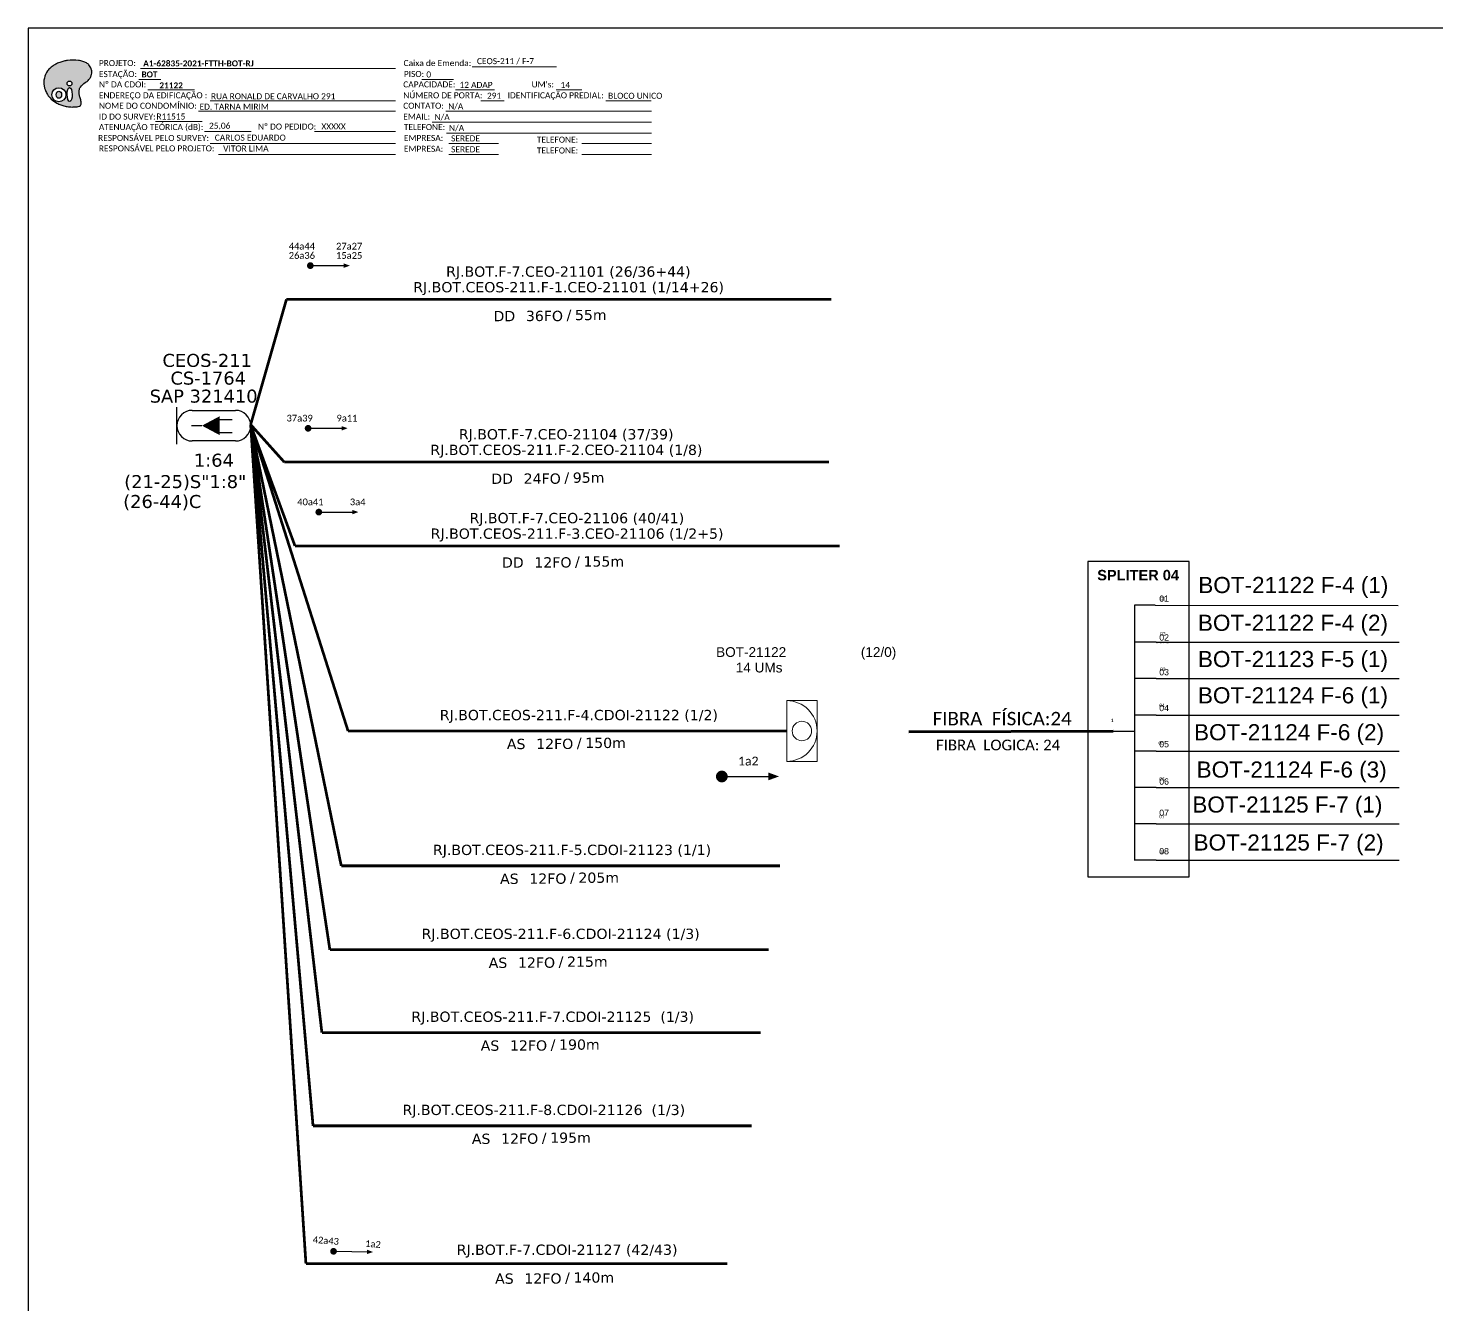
# Model space of a CAD drawing. Extents: x -89 to 749, y 705 to 1299.
# Drawn here: x -89.3 to 330, y 919.2 to 1299 of the extents above; entities that cross this region are included whole.
import ezdxf
from ezdxf.enums import TextEntityAlignment as Align

# ---------------------------------------------------------------- set-up
doc = ezdxf.new("R2010")
doc.units = 0
for name, color, linetype, lineweight in [("20.0-LEGENDA DOS CDO'S", 1, 'Continuous', 0), ('20.1-CDO_INTERIOR', 1, 'Continuous', 0), ('40.1-ETIQUETAS', 1, 'Continuous', 20)]:
    doc.layers.add(name, color=color, linetype=linetype, lineweight=lineweight)
for name, color, linetype in [('20.4-CEOS', 1, 'Continuous'), ('CAP a instalar', 1, 'Continuous'), ('SETA', 7, 'Continuous')]:
    doc.layers.add(name, color=color, linetype=linetype)
doc.styles.add('ARIAL', font='arial.ttf')
doc.styles.add('siredit', font='verdana.ttf')
doc.styles.get("Standard").update_dxf_attribs({"font": 'arial.ttf'})
doc.styles.add('WMF-Calibri0', font='calibri.ttf')
doc.styles.add('WMF-Calibri1', font='calibrib.ttf')
doc.linetypes.add('FENCELINE1', pattern='A,0.25,-0.1,[133,ltypeshp.shx,S=0.1,R=0,X=-0.1,Y=0],-0.1,1', length=1.45)

# ---------------------------------------------------------------- blocks, each defined once
blk = doc.blocks.new('OI')
h = blk.add_hatch(color=40)
edge = h.paths.add_edge_path()
edge.add_spline(control_points=[(4.35, -0.67), (3.92, -0.99), (3.26, -1.5), (2.81, -2.59), (2.9, -3.5), (3.06, -4.27), (3.31, -4.85), (3.37, -5.39), (3.4, -5.88), (3.2, -6.4), (2.54, -6.61), (1.65, -6.63), (0.55, -6.67), (-0.56, -6.42), (-1.61, -6.14), (-2.77, -5.61), (-3.92, -4.77), (-4.89, -3.7), (-5.34, -2.65), (-5.6, -1.94), (-5.85, -0.96), (-5.71, 0.47), (-5.1, 2.02), (-4.14, 3.02), (-3.3, 3.61), (-2.37, 4.16), (-1.36, 4.44), (-0.56, 4.7), (0.79, 4.85), (2.24, 4.97), (3.79, 4.57), (4.67, 4.21), (5.44, 3.65), (5.76, 2.99), (6.03, 2.21), (6.01, 1.46), (5.72, 0.64), (5.31, 0.08), (4.88, -0.38), (4.51, -0.55), (4.35, -0.67)], knot_values=[0, 0, 0, 0, 1.60434, 2.417191, 3.427595, 4.282808, 4.776746, 5.304182, 5.888771, 6.258406, 6.858137, 7.79129, 8.986195, 10.124242, 11.187857, 12.242908, 13.953784, 15.414161, 16.515391, 17.349188, 17.675853, 19.552021, 21.515531, 22.568638, 23.63245, 24.621084, 25.782718, 26.745347, 27.142653, 29.870543, 31.004649, 31.921532, 32.709589, 33.801391, 34.042471, 35.192333, 35.971461, 36.628871, 37.254359, 37.836911, 37.836911, 37.836911, 37.836911], degree=3, periodic=0)
h.paths.add_polyline_path([(1.13, -0.87, -1), (-0.04, -0.87, -1)], flags=16)
edge = h.paths.add_edge_path(flags=16)
edge.add_ellipse((0.56, -3.59), major_axis=(-0.02, 1.71), ratio=0.361305, start_angle=0, end_angle=360)
h.paths.add_polyline_path([(-0.36, -3.62, -1), (-3.8, -3.62, -1)], flags=16)
edge = h.paths.add_edge_path(flags=0)
edge.add_ellipse((-2.08, -3.62), major_axis=(0, 0.885), ratio=0.758294, start_angle=0, end_angle=360)
at = {"color": 40}
for centre, radius in [((-2.08, -3.62), 1.72), ((0.54, -0.87), 0.587)]:
    blk.add_circle(centre, radius, dxfattribs=at)
blk.add_ellipse((-2.08, -3.62), major_axis=(0, 0.885), ratio=0.758294, start_param=-3.141592653589792, end_param=3.141592653589792, dxfattribs=at)
blk.add_ellipse((0.56, -3.59), major_axis=(-0.02, 1.71), ratio=0.361305, dxfattribs=at)
at = {"color": 40, "start_tangent": (-0.800898, -0.598801), "end_tangent": (-0.800898, -0.598801)}
blk.add_spline([(4.35, -0.67), (3.2, -1.78), (2.9, -2.54), (2.92, -3.55), (3.12, -4.38), (3.28, -4.85), (3.37, -5.37), (3.35, -5.95), (3.2, -6.29), (2.66, -6.55), (1.73, -6.63), (0.54, -6.62), (-0.58, -6.41), (-1.6, -6.11), (-2.56, -5.67), (-3.95, -4.67), (-4.89, -3.56), (-5.37, -2.56), (-5.64, -1.78), (-5.72, -1.46), (-5.63, 0.42), (-4.84, 2.22), (-4.13, 2.99), (-3.27, 3.62), (-2.4, 4.09), (-1.3, 4.47), (-0.37, 4.72), (0.02, 4.77), (2.75, 4.8), (3.85, 4.53), (4.69, 4.16), (5.31, 3.68), (5.85, 2.73), (5.93, 2.5), (5.94, 1.35), (5.67, 0.62), (5.29, 0.08), (4.84, -0.36), (4.35, -0.67)], degree=3, dxfattribs=at)
blk = doc.blocks.new('CARIMBO')
at = {"color": 7, "lineweight": 0}
for points in [[(134.48, -16.3), (159.61, -16.3)], [(35.15, -20.06), (41.7, -20.06)], [(35.66, -16.79), (111.64, -16.79)], [(119.43, -20.02), (128.92, -20.02)], [(37.81, -23.14), (51.75, -23.14)], [(129.48, -23.14), (141.1, -23.14)], [(159.42, -23.14), (167.09, -23.14)], [(56.38, -26.37), (111.64, -26.37)], [(137.07, -26.37), (144.01, -26.37)], [(174.24, -26.37), (187.8, -26.37)], [(40.13, -32.55), (54.07, -32.55)], [(52.97, -29.48), (111.64, -29.48)], [(122.56, -32.72), (187.83, -32.72)], [(126.6, -29.48), (187.83, -29.48)], [(54.67, -35.52), (68.61, -35.52)], [(126.84, -35.96), (187.83, -35.96)], [(56.38, -39.07), (111.64, -39.07)], [(127.45, -39.07), (142.25, -39.07)], [(167.06, -39.07), (187.83, -39.07)], [(58.87, -42.31), (111.64, -42.31)], [(127.45, -42.31), (142.25, -42.31)], [(167.06, -42.31), (187.83, -42.31)]]:
    blk.add_lwpolyline(points, dxfattribs=at)
at = {"color": 7, "xscale": 1.213923925163967, "yscale": 1.213923925163967, "zscale": 1.213923925163967, "rotation": 0.1532896023949059}
blk.add_blockref('OI', (13.86, -20.16), dxfattribs=at)
at = {"color": 7, "lineweight": 0, "style": 'WMF-Calibri0'}
for s, height, p in [('PROJETO:', 1.793, (23.26, -16.04)), ('Caixa de Emenda:', 1.7927, (114.02, -16.04)), ('ESTAÇÃO:', 1.793, (23.26, -19.32)), ('Nº DA CDOI:', 1.7927, (23.26, -22.39)), ('CAPACIDADE:', 1.7927, (113.91, -22.39)), ('PISO:', 1.793, (114.09, -19.28)), ("UM's:", 1.793, (152.15, -22.39)), ('ENDEREÇO DA EDIFICAÇÃO :', 1.7927, (23.26, -25.63)), ('NÚMERO DE PORTA:', 1.7927, (113.91, -25.63)), ('IDENTIFICAÇÃO PREDIAL:', 1.7927, (144.99, -25.63)), ('NOME DO CONDOMÍNIO:', 1.7927, (23.26, -28.74)), ('CONTATO:', 1.793, (113.91, -28.74)), ('ATENUAÇÃO TEÓRICA (dB):', 1.7927, (23.26, -35.09)), ('ID DO SURVEY:', 1.7927, (23.26, -31.97)), ('EMAIL:', 1.793, (113.91, -31.97)), ('TELEFONE:', 1.793, (114.09, -35.09)), ('RESPONSÁVEL PELO SURVEY:', 1.7927, (23.02, -38.32)), ('EMPRESA:', 1.793, (114.09, -38.32)), ('TELEFONE:', 1.793, (153.7, -38.83)), ('RESPONSÁVEL PELO PROJETO:', 1.7927, (23.26, -41.44)), ('EMPRESA:', 1.793, (114.09, -41.56)), ('TELEFONE:', 1.793, (153.7, -42.06))]:
    blk.add_text(s, height=height, dxfattribs=at).set_placement(p)
at = {"color": 7, "lineweight": 0, "flags": 8}
for tag, p, style in [('PROJ', (36.46, -16.13), 'WMF-Calibri1'), ('CEOS-XX', (135.87, -15.46), 'WMF-Calibri0'), ('EST', (35.94, -19.41), 'WMF-Calibri1'), ('PISO_PTR', (120.78, -19.42), 'WMF-Calibri0'), ('CAPAC.', (130.66, -22.52), 'WMF-Calibri0'), ("UC'S", (160.78, -22.54), 'WMF-Calibri0'), ('LOGRADOURO', (56.65, -25.91), 'WMF-Calibri0'), ('N°', (138.85, -25.77), 'WMF-Calibri0'), ('N°PREDIO', (174.94, -25.77), 'WMF-Calibri0'), ('NOME_DO_COND.', (53.23, -29.02), 'WMF-Calibri0'), ('NOME_DO_CONTATO', (127.3, -28.89), 'WMF-Calibri0'), ('_ID_', (40.39, -31.94), 'WMF-Calibri0'), ('O_POTEN', (56.06, -34.68), 'WMF-Calibri0'), ('EMAIL', (123.26, -32.12), 'WMF-Calibri0'), ('RES_SURVEY', (57.78, -38.23), 'WMF-Calibri0'), ('TELEFONE', (127.55, -35.36), 'WMF-Calibri0'), ('EMP_RESP_SURVEY', (128.16, -38.47), 'WMF-Calibri0'), ('CONT_RESP_SURVEY', (167.76, -38.47), 'WMF-Calibri0'), ('RES_PROJ', (60.27, -41.47), 'WMF-Calibri0'), ('EMP_RESP_PROJ', (128.16, -41.71), 'WMF-Calibri0'), ('CONT_RESP_PROJ', (167.76, -41.71), 'WMF-Calibri0')]:
    blk.add_attdef(tag, p, '', height=1.79, dxfattribs=dict(at, style=style))
at = {"color": 7, "lineweight": 0, "style": 'WMF-Calibri1', "flags": 8}
blk.add_attdef("N° CDO'S", text='', height=1.79, dxfattribs=at).set_placement((44.78, -22.68), align=Align.CENTER)
blk = doc.blocks.new('ETIQUETA_RS5F')
at = {"layer": '40.1-ETIQUETAS', "color": 0, "style": 'siredit'}
blk.add_text('/', height=1.5, dxfattribs=at).set_placement((1.58, -1.95), align=Align.MIDDLE_RIGHT)
for tag, p in [('ETIQUETA_R_PRIMARIA', (1.21, 4.1)), ('ETIQUETA_R_SECUNDARIA', (1.21, 2.1)), ('F_ATIVAS/F_MORTAS', (1.14, -4.24))]:
    blk.add_attdef(tag, text='', height=1.5, dxfattribs=at).set_placement(p, align=Align.MIDDLE_CENTER)
for tag, p in [('TIPO_CABO', (-6.58, -2.12)), ('CAP_CABO', (0.4, -2.09))]:
    blk.add_attdef(tag, text='', height=1.5, dxfattribs=at).set_placement(p, align=Align.MIDDLE_RIGHT)
blk.add_attdef('METROS', text='', height=1.5, dxfattribs=at).set_placement((2.14, -1.95), align=Align.MIDDLE_LEFT)
for tag, p in [('FUSÃO_1', (0.85, -8.39)), ('FUSÃO_2', (0.85, -10.6)), ('FUSÃO_3', (0.85, -12.93)), ('FUSÃO_4', (0.85, -15.14)), ('FUSÃO_5', (0.85, -17.16))]:
    blk.add_attdef(tag, text='', height=1.5, dxfattribs=at).set_placement(p, align=Align.CENTER)
blk = doc.blocks.new('CEOS_RP_CT_DRT')
at = {"layer": '20.4-CEOS', "color": 0}
for p, q in [((-4.54, 1.19), (-1.19, 1.19)), ((-1.19, -1.19), (-4.54, -1.19))]:
    blk.add_line(p, q, dxfattribs=at)
for points in [[(-5.73, -1.43), (-5.73, 1.44)], [(-3.79, 0), (-4.59, 0)], [(-2.47, 0.48), (-1.45, 0.48)], [(-2.47, -0.52), (-1.45, -0.52)]]:
    blk.add_lwpolyline(points, dxfattribs=at)
blk.add_lwpolyline([(-3.79, 0, 0, 1.47, 0), (-2.41, 0, 1.47, 1.47, 0)], format="xyseb", dxfattribs=at)
for centre, start, end in [((-4.54, 0), 90, 270), ((-1.19, 0), 270, 90)]:
    blk.add_arc(centre, 1.19, start, end, dxfattribs=at)
at = {"layer": '20.4-CEOS', "color": 7, "style": 'siredit'}
for tag, p in [('Nº_DA_CEOS', (-2.86, 5.6)), ('LOCAL', (-2.86, 4.24)), ('SAP', (-2.86, 2.78)), ('RACIO_SPLITAGEM', (-2.86, -1.88)), ('FIBRAS_SPLITTER', (-2.86, -3.58)), ('FIBRAS_TOP_C', (-2.86, -5.08)), ('RESERVA_FINAIS', (-2.86, -6.39))]:
    blk.add_attdef(tag, text='', height=1.01, dxfattribs=at).set_placement(p, align=Align.TOP_CENTER)
blk = doc.blocks.new('CDOI_INT')
at = {"layer": '20.1-CDO_INTERIOR', "color": 0, "lineweight": 18}
blk.add_lwpolyline([(4.25, -4.25), (4.25, 4.25), (0, 4.25), (0, -4.25)], close=True, dxfattribs=at)
blk.add_circle((2.12, 0), 1.36, dxfattribs=at)
blk.add_arc((0, 0), 4.25, 270, 90, dxfattribs=at)
at = {"layer": "20.0-LEGENDA DOS CDO'S", "color": 0, "style": 'ARIAL'}
for tag, p in [('CDO_N', (-0.08, 10.38)), ('SPLITER_1', (21.18, 10.38)), ('SPLITER_2', (21.19, 8.68)), ('SURVEY', (-0.08, 8.2)), ('SAP', (-0.08, 6.23)), ('1:XX', (5.94, -2.22)), ('UMS', (5.94, -4.24))]:
    blk.add_attdef(tag, p, '', height=1.36, dxfattribs=at)
blk.add_attdef('FIBRAS_UTILIZADAS', text='', height=1.36, dxfattribs=at).set_placement((15.34, 10.38), align=Align.CENTER)

msp = doc.modelspace()

# ---------------------------------------------------------------- linework, layer by layer
at = {"color": 7, "linetype": 'Continuous'}
for p, q in [((240.24, 1127.21), (240.24, 1051.26)), ((246.39, 1127.21), (240.24, 1127.21)), ((246.7, 1116.22), (240.55, 1116.22)), ((246.7, 1105.39), (240.55, 1105.39)), ((246.7, 1094.52), (240.55, 1094.52)), ((233.86, 1089.74), (240.22, 1089.74)), ((246.7, 1083.74), (240.55, 1083.74)), ((246.7, 1072.95), (240.55, 1072.95)), ((246.7, 1062.13), (240.55, 1062.13)), ((246.7, 1051.33), (240.55, 1051.33))]:
    msp.add_line(p, q, dxfattribs=at)
at = {"color": 10, "linetype": 'Continuous'}
for p, q in [((246.39, 1127.21), (318.75, 1127.19)), ((246.7, 1116.22), (319.06, 1116.2)), ((246.7, 1105.42), (319.06, 1105.39)), ((246.7, 1094.54), (319.06, 1094.52)), ((246.7, 1083.76), (319.06, 1083.74)), ((246.7, 1072.98), (319.06, 1072.95)), ((246.7, 1062.15), (319.06, 1062.13)), ((246.7, 1051.33), (319.06, 1051.31))]:
    msp.add_line(p, q, dxfattribs=at)
at = {"color": 1, "linetype": 'Continuous', "lineweight": 60}
msp.add_line((233.86, 1089.74), (173.02, 1089.55), dxfattribs=at)
msp.add_lwpolyline([(-89.32, 705.02), (749.25, 705.02), (749.25, 1299.02), (-89.32, 1299.02), (-89.32, 705.02)])
at = {"color": 7, "lineweight": 0}
msp.add_lwpolyline([(-4.01, 1268.26), (20.14, 1268.26)], dxfattribs=at)
at = {"color": 7, "const_width": 1}
for points in [[(-5.77, 1228.32, 1), (-4.77, 1228.33, 1)], [(-6.43, 1179.89, 1), (-5.43, 1179.9, 1)], [(-3.24, 1154.95, 1), (-2.24, 1154.95, 1)], [(1.14, 934.88, 1), (2.14, 934.87, 1)]]:
    msp.add_lwpolyline(points, format="xyb", close=True, dxfattribs=at)
at = {"color": 7}
msp.add_lwpolyline([(226.3, 1046.4), (256.53, 1046.4), (256.53, 1140.23), (226.3, 1140.23)], close=True, dxfattribs=at)
at = {"const_width": 1.75}
msp.add_lwpolyline([(116.43, 1076.23, 1), (118.18, 1076.23, 1)], format="xyb", close=True, dxfattribs=at)
msp.add_lwpolyline([(116.43, 1076.23, 1), (118.18, 1076.23, 1)], format="xyb", close=True, dxfattribs=at)
at = {"layer": 'CAP a instalar', "color": 7, "linetype": 'FENCELINE1', "ltscale": 7, "const_width": 0.816}
for points in [[(-12.38, 1218.26), (-23.04, 1181.01)], [(-12.38, 1218.26), (149.88, 1218.26)], [(-9.85, 1144.89), (-23.09, 1181.05)], [(-13.03, 1169.83), (-23.09, 1181.05)], [(-6.58, 931.2), (-23.04, 1181.01)], [(-13.03, 1169.83), (149.22, 1169.83)], [(-9.85, 1144.89), (152.41, 1144.89)], [(-6.58, 931.2), (118.89, 931.23)]]:
    msp.add_lwpolyline(points, dxfattribs=at)
at = {"layer": 'CAP a instalar', "color": 10, "linetype": 'FENCELINE1', "ltscale": 7, "const_width": 0.816}
for points in [[(5.97, 1089.78), (-23.04, 1181.01)], [(5.97, 1089.78), (136.65, 1089.78)]]:
    msp.add_lwpolyline(points, dxfattribs=at)
at = {"layer": 'CAP a instalar', "color": 8, "linetype": 'FENCELINE1', "ltscale": 7, "const_width": 0.816}
for points in [[(3.94, 1049.64), (-23.04, 1181.01)], [(0.55, 1024.64), (-23.04, 1181.01)], [(-1.83, 999.96), (-23.04, 1181.01)], [(-4.46, 972.23), (-23.04, 1181.01)], [(3.94, 1049.64), (134.61, 1049.64)], [(0.55, 1024.64), (131.23, 1024.64)], [(-1.83, 999.96), (128.85, 999.96)], [(-4.46, 972.23), (126.21, 972.23)]]:
    msp.add_lwpolyline(points, dxfattribs=at)
at = {"layer": 'SETA', "color": 7}
for points in [[(-5.27, 1228.32), (5.64, 1228.32)], [(-5.93, 1179.9), (4.98, 1179.9)], [(-2.74, 1154.95), (8.17, 1154.95)], [(1.64, 934.88), (12.55, 934.68)]]:
    msp.add_lwpolyline(points, dxfattribs=at)
at = {"layer": 'SETA'}
msp.add_lwpolyline([(117.31, 1076.23), (132.34, 1076.23)], dxfattribs=at)
msp.add_lwpolyline([(117.31, 1076.23), (132.34, 1076.23)], dxfattribs=at)
at = {"layer": 'SETA', "color": 7}
for points in [[(4.68, 1228.99), (6.52, 1228.33), (4.69, 1227.66)], [(4.03, 1180.56), (5.86, 1179.91), (4.03, 1179.23)], [(7.21, 1155.62), (9.05, 1154.96), (7.22, 1154.28)], [(11.6, 935.36), (13.42, 934.67), (11.58, 934.03)]]:
    msp.add_solid(points, dxfattribs=at)
at = {"layer": 'SETA'}
msp.add_solid([(131.14, 1077.42), (134.34, 1076.25), (131.14, 1075.09)], dxfattribs=at)
msp.add_solid([(131.14, 1077.42), (134.34, 1076.25), (131.14, 1075.09)], dxfattribs=at)

# ---------------------------------------------------------------- block references
ref = msp.add_blockref('CARIMBO', (-91.51, 1303.77))
ref.add_attrib('PROJ', 'A1-62835-2021-FTTH-BOT-RJ', (-55.05, 1287.63), dxfattribs={"color": 7, "lineweight": 0, "height": 1.7927, "style": 'WMF-Calibri1'})
ref.add_attrib('EST', 'BOT', (-55.57, 1284.35), dxfattribs={"color": 7, "lineweight": 0, "height": 1.793, "style": 'WMF-Calibri1'})
ref.add_attrib("N° CDO'S", '21122', dxfattribs={"color": 7, "lineweight": 0, "height": 1.793, "style": 'WMF-Calibri1'}).set_placement((-46.73, 1281.09), align=Align.CENTER)
ref.add_attrib('LOGRADOURO', 'RUA RONALD DE CARVALHO 291', (-34.86, 1277.86), dxfattribs={"color": 7, "lineweight": 0, "height": 1.7927, "style": 'WMF-Calibri0'})
ref.add_attrib('NOME_DO_COND.', 'ED. TARNA MIRIM', (-38.28, 1274.74), dxfattribs={"color": 7, "lineweight": 0, "height": 1.7927, "style": 'WMF-Calibri0'})
ref.add_attrib('_ID_', 'R11515', (-51.11, 1271.83), dxfattribs={"color": 7, "lineweight": 0, "height": 1.793, "style": 'WMF-Calibri0'})
ref.add_attrib('O_POTEN', '25,06', (-35.45, 1269.09), dxfattribs={"color": 7, "lineweight": 0, "height": 1.793, "style": 'WMF-Calibri0'})
ref.add_attrib('RES_SURVEY', 'CARLOS EDUARDO', (-33.73, 1265.54), dxfattribs={"color": 7, "lineweight": 0, "height": 1.7927, "style": 'WMF-Calibri0'})
ref.add_attrib('RES_PROJ', 'VITOR LIMA', (-31.24, 1262.3), dxfattribs={"color": 7, "lineweight": 0, "height": 1.793, "style": 'WMF-Calibri0'})
ref.add_attrib('CEOS-XX', 'CEOS-211 / F-7', (44.36, 1288.31), dxfattribs={"color": 7, "lineweight": 0, "height": 1.7927, "style": 'WMF-Calibri0'})
ref.add_attrib('CAPAC.', '12 ADAP', (39.15, 1281.25), dxfattribs={"color": 7, "lineweight": 0, "height": 1.793, "style": 'WMF-Calibri0'})
ref.add_attrib("UC'S", '14', (69.27, 1281.23), dxfattribs={"color": 7, "lineweight": 0, "height": 1.793, "style": 'WMF-Calibri0'})
ref.add_attrib('PISO_PTR', '0', (29.28, 1284.34), dxfattribs={"color": 7, "lineweight": 0, "height": 1.79, "style": 'WMF-Calibri0'})
ref.add_attrib('N°', '291', (47.34, 1278), dxfattribs={"color": 7, "lineweight": 0, "height": 1.793, "style": 'WMF-Calibri0'})
ref.add_attrib('N°PREDIO', 'BLOCO UNICO', (83.43, 1278), dxfattribs={"color": 7, "lineweight": 0, "height": 1.7927, "style": 'WMF-Calibri0'})
ref.add_attrib('NOME_DO_CONTATO', 'N/A', (35.79, 1274.88), dxfattribs={"color": 7, "lineweight": 0, "height": 1.793, "style": 'WMF-Calibri0'})
ref.add_attrib('EMAIL', 'N/A', (31.75, 1271.65), dxfattribs={"color": 7, "lineweight": 0, "height": 1.793, "style": 'WMF-Calibri0'})
ref.add_attrib('TELEFONE', 'N/A', (36.04, 1268.41), dxfattribs={"color": 7, "lineweight": 0, "height": 1.793, "style": 'WMF-Calibri0'})
ref.add_attrib('EMP_RESP_SURVEY', 'SEREDE', (36.65, 1265.3), dxfattribs={"color": 7, "lineweight": 0, "height": 1.793, "style": 'WMF-Calibri0'})
ref.add_attrib('EMP_RESP_PROJ', 'SEREDE', (36.65, 1262.06), dxfattribs={"color": 7, "lineweight": 0, "height": 1.793, "style": 'WMF-Calibri0'})
at = {"layer": '40.1-ETIQUETAS', "color": 7}
ref = msp.add_blockref('ETIQUETA_RS5F', (69.24, 1217.62), dxfattribs=dict(at, xscale=2.039898209264647, yscale=2.039898209264647, zscale=2.039898209264647))
ref.add_attrib('ETIQUETA_R_PRIMARIA', 'RJ.BOT.F-7.CEO-21101 (26/36+44)', dxfattribs={"color": 0, "height": 3.0598, "style": 'siredit'}).set_placement((71.58, 1226.55), align=Align.MIDDLE_CENTER)
ref.add_attrib('ETIQUETA_R_SECUNDARIA', 'RJ.BOT.CEOS-211.F-1.CEO-21101 (1/14+26)', dxfattribs={"color": 0, "height": 3.0598, "style": 'siredit'}).set_placement((71.66, 1221.91), align=Align.MIDDLE_CENTER)
ref.add_attrib('TIPO_CABO', 'DD', dxfattribs={"color": 0, "height": 3.06, "style": 'siredit'}).set_placement((55.75, 1213.3), align=Align.MIDDLE_RIGHT)
ref.add_attrib('CAP_CABO', '36FO', dxfattribs={"color": 0, "height": 3.06, "style": 'siredit'}).set_placement((69.99, 1213.35), align=Align.MIDDLE_RIGHT)
ref.add_attrib('METROS', '55m', dxfattribs={"color": 0, "height": 3.06, "style": 'siredit'}).set_placement((73.55, 1213.63), align=Align.MIDDLE_LEFT)
ref = msp.add_blockref('ETIQUETA_RS5F', (68.58, 1169.19), dxfattribs=dict(at, xscale=2.039898209264647, yscale=2.039898209264647, zscale=2.039898209264647))
ref.add_attrib('ETIQUETA_R_PRIMARIA', 'RJ.BOT.F-7.CEO-21104 (37/39)', dxfattribs={"color": 0, "height": 3.0598, "style": 'siredit'}).set_placement((70.93, 1178.12), align=Align.MIDDLE_CENTER)
ref.add_attrib('ETIQUETA_R_SECUNDARIA', 'RJ.BOT.CEOS-211.F-2.CEO-21104 (1/8)', dxfattribs={"color": 0, "height": 3.0598, "style": 'siredit'}).set_placement((71, 1173.48), align=Align.MIDDLE_CENTER)
ref.add_attrib('TIPO_CABO', 'DD', dxfattribs={"color": 0, "height": 3.06, "style": 'siredit'}).set_placement((55.09, 1164.88), align=Align.MIDDLE_RIGHT)
ref.add_attrib('CAP_CABO', '24FO', dxfattribs={"color": 0, "height": 3.06, "style": 'siredit'}).set_placement((69.33, 1164.92), align=Align.MIDDLE_RIGHT)
ref.add_attrib('METROS', '95m', dxfattribs={"color": 0, "height": 3.06, "style": 'siredit'}).set_placement((72.89, 1165.21), align=Align.MIDDLE_LEFT)
ref = msp.add_blockref('ETIQUETA_RS5F', (71.77, 1144.25), dxfattribs=dict(at, xscale=2.039898209264647, yscale=2.039898209264647, zscale=2.039898209264647))
ref.add_attrib('ETIQUETA_R_PRIMARIA', 'RJ.BOT.F-7.CEO-21106 (40/41)', dxfattribs={"color": 0, "height": 3.0598, "style": 'siredit'}).set_placement((74.11, 1153.17), align=Align.MIDDLE_CENTER)
ref.add_attrib('ETIQUETA_R_SECUNDARIA', 'RJ.BOT.CEOS-211.F-3.CEO-21106 (1/2+5)', dxfattribs={"color": 0, "height": 3.0598, "style": 'siredit'}).set_placement((74.18, 1148.54), align=Align.MIDDLE_CENTER)
ref.add_attrib('TIPO_CABO', 'DD', dxfattribs={"color": 0, "height": 3.06, "style": 'siredit'}).set_placement((58.27, 1139.93), align=Align.MIDDLE_RIGHT)
ref.add_attrib('CAP_CABO', '12FO', dxfattribs={"color": 0, "height": 3.06, "style": 'siredit'}).set_placement((72.52, 1139.98), align=Align.MIDDLE_RIGHT)
ref.add_attrib('METROS', '155m', dxfattribs={"color": 0, "height": 3.06, "style": 'siredit'}).set_placement((76.08, 1140.26), align=Align.MIDDLE_LEFT)
at = {"layer": 'CAP a instalar', "color": 5, "linetype": 'FENCELINE1', "ltscale": 7}
ref = msp.add_blockref('CEOS_RP_CT_DRT', (-23.03, 1180.68), dxfattribs=dict(at, xscale=3.831762746483012, yscale=3.831762746483012, zscale=3.831762746483012))
ref.add_attrib('Nº_DA_CEOS', 'CEOS-211', dxfattribs={"layer": '20.4-CEOS', "color": 7, "height": 3.869, "style": 'siredit'}).set_placement((-35.99, 1202.05), align=Align.TOP_CENTER)
ref.add_attrib('LOCAL', 'CS-1764', dxfattribs={"layer": '20.4-CEOS', "color": 7, "height": 3.869, "style": 'siredit'}).set_placement((-35.68, 1196.77), align=Align.TOP_CENTER)
ref.add_attrib('SAP', '  SAP 321410', dxfattribs={"layer": '20.4-CEOS', "color": 7, "height": 3.8688, "style": 'siredit'}).set_placement((-38.74, 1191.41), align=Align.TOP_CENTER)
ref.add_attrib('RACIO_SPLITAGEM', '1:64', dxfattribs={"layer": '20.4-CEOS', "color": 7, "height": 3.869, "style": 'siredit'}).set_placement((-34, 1172.34), align=Align.TOP_CENTER)
ref.add_attrib('FIBRAS_SPLITTER', '(21-25)S"1:8"', dxfattribs={"layer": '20.4-CEOS', "color": 7, "height": 3.8688, "style": 'siredit'}).set_placement((-42.52, 1165.97), align=Align.TOP_CENTER)
ref.add_attrib('FIBRAS_TOP_C', '(26-44)C', dxfattribs={"layer": '20.4-CEOS', "color": 7, "height": 3.869, "style": 'siredit'}).set_placement((-49.37, 1160.04), align=Align.TOP_CENTER)
at = {"layer": 'CAP a instalar', "color": 10, "linetype": 'FENCELINE1', "ltscale": 5.3}
ref = msp.add_blockref('CDOI_INT', (136.65, 1089.78), dxfattribs=dict(at, xscale=2.125621976957955, yscale=2.125621976957955, zscale=2.125621976957955))
ref.add_attrib('CDO_N', 'BOT-21122', dxfattribs={"layer": "20.0-LEGENDA DOS CDO'S", "color": 0, "height": 2.891, "style": 'ARIAL'}).set_placement((136.47, 1111.84), align=Align.RIGHT)
ref.add_attrib('FIBRAS_UTILIZADAS', '(12/0)', dxfattribs={"layer": "20.0-LEGENDA DOS CDO'S", "color": 0, "height": 2.891, "style": 'ARIAL'}).set_placement((169.25, 1111.84), align=Align.RIGHT)
ref.add_attrib('SURVEY', '14 UMs ', dxfattribs={"layer": "20.0-LEGENDA DOS CDO'S", "color": 0, "height": 2.891, "style": 'ARIAL'}).set_placement((136.48, 1107.21), align=Align.RIGHT)
ref = msp.add_blockref('ETIQUETA_RS5F', (72.3, 1090.23), dxfattribs=dict(at, xscale=2.039898209251347, yscale=2.039898209251347, zscale=2.039898209251347))
ref.add_attrib('ETIQUETA_R_SECUNDARIA', 'RJ.BOT.CEOS-211.F-4.CDOI-21122 (1/2)', dxfattribs={"layer": '40.1-ETIQUETAS', "color": 0, "height": 3.0598, "style": 'siredit'}).set_placement((74.71, 1094.53), align=Align.MIDDLE_CENTER)
ref.add_attrib('TIPO_CABO', 'AS', dxfattribs={"layer": '40.1-ETIQUETAS', "color": 0, "height": 3.06, "style": 'siredit'}).set_placement((58.8, 1085.92), align=Align.MIDDLE_RIGHT)
ref.add_attrib('CAP_CABO', '12FO', dxfattribs={"layer": '40.1-ETIQUETAS', "color": 0, "height": 3.06, "style": 'siredit'}).set_placement((73.05, 1085.96), align=Align.MIDDLE_RIGHT)
ref.add_attrib('METROS', '150m ', dxfattribs={"layer": '40.1-ETIQUETAS', "color": 0, "height": 3.06, "style": 'siredit'}).set_placement((76.61, 1086.25), align=Align.MIDDLE_LEFT)
at = {"layer": 'CAP a instalar', "color": 8, "linetype": 'FENCELINE1', "ltscale": 5.3}
ref = msp.add_blockref('ETIQUETA_RS5F', (70.27, 1050.1), dxfattribs=dict(at, xscale=2.039898209251347, yscale=2.039898209251347, zscale=2.039898209251347))
ref.add_attrib('ETIQUETA_R_SECUNDARIA', 'RJ.BOT.CEOS-211.F-5.CDOI-21123 (1/1)', dxfattribs={"layer": '40.1-ETIQUETAS', "color": 0, "height": 3.0598, "style": 'siredit'}).set_placement((72.68, 1054.39), align=Align.MIDDLE_CENTER)
ref.add_attrib('TIPO_CABO', 'AS', dxfattribs={"layer": '40.1-ETIQUETAS', "color": 0, "height": 3.06, "style": 'siredit'}).set_placement((56.77, 1045.79), align=Align.MIDDLE_RIGHT)
ref.add_attrib('CAP_CABO', '12FO', dxfattribs={"layer": '40.1-ETIQUETAS', "color": 0, "height": 3.06, "style": 'siredit'}).set_placement((71.01, 1045.83), align=Align.MIDDLE_RIGHT)
ref.add_attrib('METROS', '205m ', dxfattribs={"layer": '40.1-ETIQUETAS', "color": 0, "height": 3.06, "style": 'siredit'}).set_placement((74.57, 1046.11), align=Align.MIDDLE_LEFT)
ref = msp.add_blockref('ETIQUETA_RS5F', (66.88, 1025.1), dxfattribs=dict(at, xscale=2.039898209251347, yscale=2.039898209251347, zscale=2.039898209251347))
ref.add_attrib('ETIQUETA_R_SECUNDARIA', 'RJ.BOT.CEOS-211.F-6.CDOI-21124 (1/3)', dxfattribs={"layer": '40.1-ETIQUETAS', "color": 0, "height": 3.0598, "style": 'siredit'}).set_placement((69.29, 1029.39), align=Align.MIDDLE_CENTER)
ref.add_attrib('TIPO_CABO', 'AS', dxfattribs={"layer": '40.1-ETIQUETAS', "color": 0, "height": 3.06, "style": 'siredit'}).set_placement((53.39, 1020.78), align=Align.MIDDLE_RIGHT)
ref.add_attrib('CAP_CABO', '12FO', dxfattribs={"layer": '40.1-ETIQUETAS', "color": 0, "height": 3.06, "style": 'siredit'}).set_placement((67.63, 1020.83), align=Align.MIDDLE_RIGHT)
ref.add_attrib('METROS', '215m ', dxfattribs={"layer": '40.1-ETIQUETAS', "color": 0, "height": 3.06, "style": 'siredit'}).set_placement((71.19, 1021.11), align=Align.MIDDLE_LEFT)
ref = msp.add_blockref('ETIQUETA_RS5F', (64.5, 1000.42), dxfattribs=dict(at, xscale=2.039898209251347, yscale=2.039898209251347, zscale=2.039898209251347))
ref.add_attrib('ETIQUETA_R_SECUNDARIA', 'RJ.BOT.CEOS-211.F-7.CDOI-21125  (1/3)', dxfattribs={"layer": '40.1-ETIQUETAS', "color": 0, "height": 3.0598, "style": 'siredit'}).set_placement((66.92, 1004.71), align=Align.MIDDLE_CENTER)
ref.add_attrib('TIPO_CABO', 'AS', dxfattribs={"layer": '40.1-ETIQUETAS', "color": 0, "height": 3.06, "style": 'siredit'}).set_placement((51.01, 996.11), align=Align.MIDDLE_RIGHT)
ref.add_attrib('CAP_CABO', '12FO', dxfattribs={"layer": '40.1-ETIQUETAS', "color": 0, "height": 3.06, "style": 'siredit'}).set_placement((65.25, 996.15), align=Align.MIDDLE_RIGHT)
ref.add_attrib('METROS', '190m ', dxfattribs={"layer": '40.1-ETIQUETAS', "color": 0, "height": 3.06, "style": 'siredit'}).set_placement((68.81, 996.43), align=Align.MIDDLE_LEFT)
ref = msp.add_blockref('ETIQUETA_RS5F', (61.87, 972.69), dxfattribs=dict(at, xscale=2.039898209251347, yscale=2.039898209251347, zscale=2.039898209251347))
ref.add_attrib('ETIQUETA_R_SECUNDARIA', 'RJ.BOT.CEOS-211.F-8.CDOI-21126  (1/3)', dxfattribs={"layer": '40.1-ETIQUETAS', "color": 0, "height": 3.0598, "style": 'siredit'}).set_placement((64.28, 976.98), align=Align.MIDDLE_CENTER)
ref.add_attrib('TIPO_CABO', 'AS', dxfattribs={"layer": '40.1-ETIQUETAS', "color": 0, "height": 3.06, "style": 'siredit'}).set_placement((48.37, 968.37), align=Align.MIDDLE_RIGHT)
ref.add_attrib('CAP_CABO', '12FO', dxfattribs={"layer": '40.1-ETIQUETAS', "color": 0, "height": 3.06, "style": 'siredit'}).set_placement((62.61, 968.42), align=Align.MIDDLE_RIGHT)
ref.add_attrib('METROS', '195m ', dxfattribs={"layer": '40.1-ETIQUETAS', "color": 0, "height": 3.06, "style": 'siredit'}).set_placement((66.17, 968.7), align=Align.MIDDLE_LEFT)
at = {"layer": 'CAP a instalar', "color": 7, "linetype": 'FENCELINE1', "ltscale": 5.3}
ref = msp.add_blockref('ETIQUETA_RS5F', (68.8, 931.05), dxfattribs=dict(at, xscale=2.039898209266236, yscale=2.039898209266236, zscale=2.039898209266236))
ref.add_attrib('ETIQUETA_R_SECUNDARIA', 'RJ.BOT.F-7.CDOI-21127 (42/43)', dxfattribs={"layer": '40.1-ETIQUETAS', "color": 0, "height": 3.0598, "style": 'siredit'}).set_placement((71.21, 935.35), align=Align.MIDDLE_CENTER)
ref.add_attrib('TIPO_CABO', 'AS', dxfattribs={"layer": '40.1-ETIQUETAS', "color": 0, "height": 3.06, "style": 'siredit'}).set_placement((55.3, 926.74), align=Align.MIDDLE_RIGHT)
ref.add_attrib('CAP_CABO', '12FO', dxfattribs={"layer": '40.1-ETIQUETAS', "color": 0, "height": 3.06, "style": 'siredit'}).set_placement((69.55, 926.78), align=Align.MIDDLE_RIGHT)
ref.add_attrib('METROS', '140m', dxfattribs={"layer": '40.1-ETIQUETAS', "color": 0, "height": 3.06, "style": 'siredit'}).set_placement((73.11, 927.07), align=Align.MIDDLE_LEFT)

# ---------------------------------------------------------------- texts
at = {"color": 7, "lineweight": 0, "style": 'WMF-Calibri0'}
msp.add_text('Nº DO PEDIDO:', height=1.7927, dxfattribs=at).set_placement((-20.88, 1268.84))
at = {"color": 5, "char_height": 2, "width": 147.6437, "attachment_point": 5, "rotation": 359.9166}
for s, insert in [('\\C1;\\fCalibri|b0|i0|c0|p34;44a44', (-7.79, 1234.11)), ('\\C1;\\fCalibri|b0|i0|c0|p34;27a27', (6.3, 1234.11)), ('{\\fCalibri|b0|i0|c0|p34;\\C256;26a36}', (-7.79, 1231.34)), ('{\\fCalibri|b0|i0|c0|p34;\\C256;15a25}', (6.3, 1231.34)), ('{\\fCalibri|b0|i0|c0|p34;\\C256;37a39}', (-8.45, 1182.91)), ('{\\fCalibri|b0|i0|c0|p34;\\C256;9a11}', (5.64, 1182.91)), ('{\\fCalibri|b0|i0|c0|p34;\\C256;40a41}', (-5.26, 1157.97)), ('{\\fCalibri|b0|i0|c0|p34;\\C256;3a4}', (8.83, 1157.97))]:
    msp.add_mtext(s, dxfattribs=dict(at, insert=insert))
at = {"attachment_point": 5}
for s, insert, char_height, width in [('\\C10;\\fArial|b1|i0|c0|p34;\\H1x;SPLITER 04', (241.28, 1136.16), 3.1048, 30.2207), ('{\\H0.5787x;\\C7;01 }', (249.03, 1129.18), 3.1985, 60.4414), ('\\C7;\\fArial|b0|i0|;\\H1.0273588255048;01 ', (248.74, 1129.21), 3.1048, 6.2264), ('{\\H0.5787x;\\C7;02 }', (249.03, 1117.62), 3.1985, 60.4414), ('\\C7;\\fArial|b0|i0|;\\H1.0273588255048;02 ', (248.65, 1118.72), 3.1048, 6.5727), ('{\\H0.5787x;\\C7;03 }', (249.03, 1107.28), 3.1985, 60.4414), ('\\C7;\\fArial|b0|i0|;\\H1.0273588255048;03 ', (248.65, 1108.14), 3.1048, 6.0441), ('{\\fCalibri|b0|i0|c0|p34;\\C7;FIBRA  FÍSICA:24}', (200.78, 1093.44), 3.9979, 60.4414), ('\\C7;\\fArial|b0|i0|;\\H1.0273588255048;04 ', (248.39, 1097.39), 3.1048, 6.5727), ('{\\H0.5787x;\\C7;04}', (249.03, 1096.6), 3.1985, 60.4414), ('\\C7;\\fArial|b0|i0|;\\H1.0273588255048;1', (233.57, 1092.93), 3.1048, 3.0753), ('{\\fCalibri|b0|i0|c0|p34;\\C7;FIBRA  LOGICA: 24}', (199.57, 1085.59), 3.1985, 60.4414), ('\\C7;\\fArial|b0|i0|;\\H1.0273588255048;05 ', (248.16, 1086.18), 3.1048, 8.0837), ('{\\H0.5787x;\\C7;05}', (249.03, 1085.84), 3.1985, 60.4414), ('{\\fCalibri|b0|i0|c0|p34;\\C7;1a2}', (125.17, 1080.82), 2.6233, 44.3496), ('\\C7;\\fArial|b0|i0|;\\H1.0273588255048;06 ', (248.39, 1075.44), 3.1048, 6.5727), ('{\\H0.5787x;\\C7;06 }', (249.03, 1074.72), 3.1985, 60.4414), ('{\\H0.5787x;\\C7;07}', (249.03, 1065.43), 3.1985, 60.4414), ('\\C7;\\fArial|b0|i0|;\\H1.0273588255048;07 ', (248.39, 1064.32), 3.1048, 6.5727), ('\\C7;\\fArial|b0|i0|;\\H1.0273588255048;08 ', (248.39, 1053.74), 3.1048, 6.5727), ('{\\H0.5787x;\\C7;08 }', (249.03, 1053.98), 3.1985, 60.4414)]:
    msp.add_mtext(s, dxfattribs=dict(at, insert=insert, char_height=char_height, width=width))
at = {"char_height": 4.7975, "width": 85.2263, "attachment_point": 4, "line_spacing_factor": 1.35, "style": 'ARIAL'}
for s, insert in [('BOT-21122 F-4 (1)', (259.21, 1132.52)), ('BOT-21122 F-4 (2)\\PBOT-21123 F-5 (1)\\PBOT-21124 F-6 (1)', (259.1, 1110.48)), ('BOT-21124 F-6 (2)', (257.94, 1088.69)), ('BOT-21124 F-6 (3)', (258.72, 1077.58)), ('BOT-21125 F-7 (1)', (257.44, 1067.17)), ('BOT-21125 F-7 (2)', (257.8, 1055.87))]:
    msp.add_mtext(s, dxfattribs=dict(at, insert=insert))
at = {"insert": (246.7, 1116.22), "char_height": 0.3498, "attachment_point": 1}
msp.add_mtext('RE-4313 F-1 (18)', dxfattribs=at)
at = {"color": 7, "char_height": 2, "width": 147.6437, "attachment_point": 5, "rotation": 355.6688}
for s, insert in [('\\pt74;{\\fCalibri|b0|i0|c0|p34;\\C256;42a43}', (-0.65, 938.07)), ('{\\fCalibri|b0|i0|c0|p34;\\C256;1a2}', (13.4, 937.03))]:
    msp.add_mtext(s, dxfattribs=dict(at, insert=insert))
at = {"color": 7, "lineweight": 0, "style": 'WMF-Calibri0', "flags": 8}
msp.add_attdef('XXXXX', (-1.97, 1268.87), '', height=1.79, dxfattribs=at)

doc.saveas('drawing.dxf')
